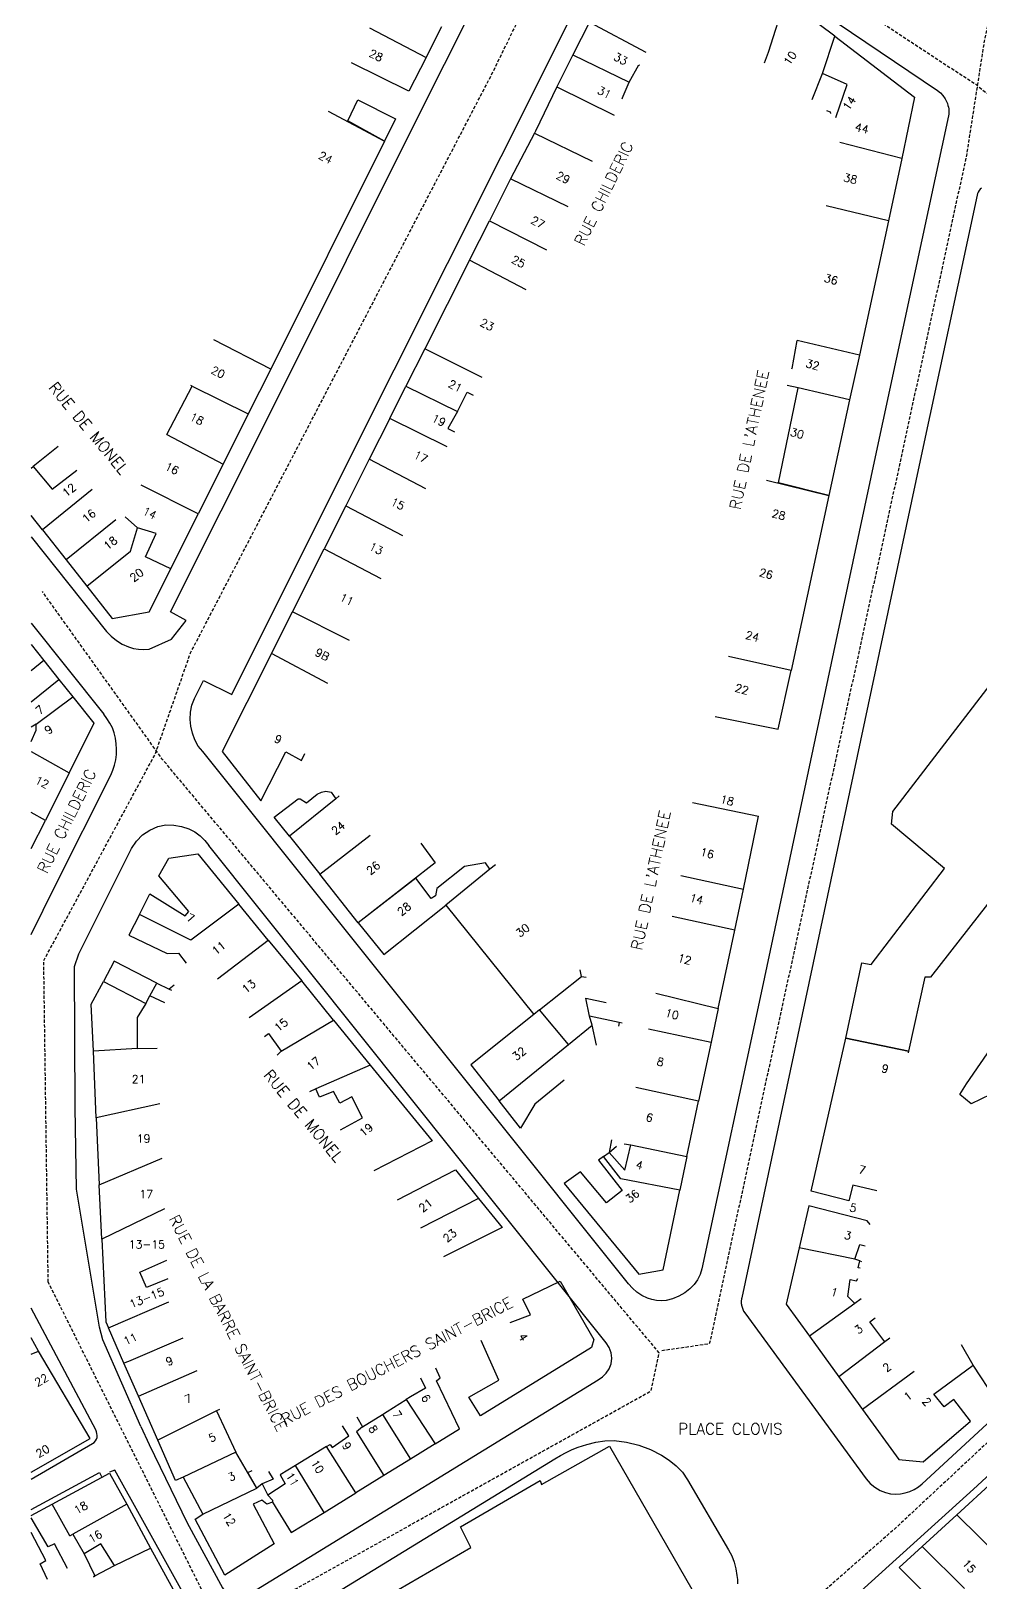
# Model space of a CAD drawing. Header units: millimetres. Extents: x 80999 to 82003, y 144000 to 145000.
# Drawn here: x 81000 to 81148.5, y 144618.6 to 144861 of the extents above; entities that cross this region are included whole.
import ezdxf
from ezdxf.enums import TextEntityAlignment as Align

# ---------------------------------------------------------------- set-up
doc = ezdxf.new("R2010")
doc.units = ezdxf.units.MM
doc.linetypes.add('DASHED', pattern=[0.75, 0.5, -0.25])
for name, color, linetype in [('W0001', 6, 'DASHED'), ('W0008', 7, 'CONTINUOUS'), ('W0100', 7, 'CONTINUOUS'), ('W0989', 7, 'CONTINUOUS'), ('W0991', 7, 'CONTINUOUS'), ('W1102', 7, 'CONTINUOUS')]:
    doc.layers.add(name, color=color, linetype=linetype)
doc.styles.get("Standard").update_dxf_attribs({"font": 'romans.shx', "width": 0.85})

msp = doc.modelspace()

# ---------------------------------------------------------------- linework, layer by layer
at = {"layer": 'W0001', "flags": 128}
for points in [[(81001.99, 144715.83), (81019.43, 144748.14), (81024.92, 144763.89), (81071.9, 144854.06), (81089.77, 144890.57), (81102.94, 144916.73), (81123.67, 144960.92)], [(81000.03, 144951.83), (81036.18, 144926.95), (81088.94, 144891.23), (81147.64, 144852.73), (81160.39, 144842.72), (81214.65, 144806.79), (81221.21, 144804.88), (81267.99, 144772.03), (81279.87, 144760.35), (81328.61, 144704.2), (81411.24, 144605.22), (81427.81, 144582.71), (81435.46, 144571), (81468.03, 144519.87), (81471.64, 144507.53)], [(81168.9, 144941.18), (81165.13, 144931.77), (81148.97, 144859.46), (81146.19, 144841.6), (81115.28, 144698.92), (81106.01, 144655.94), (81098.37, 144654.86)], [(81451.16, 144928.03), (81426.07, 144907.84), (81413.52, 144898.46), (81365.25, 144851.07), (81265.08, 144752.55), (81239.49, 144724.34), (81135.09, 144627.15), (81106.26, 144601.78), (81088.6, 144579.64), (81115.61, 144574.32), (81191.55, 144559.45), (81245.19, 144538.85), (81278.13, 144529.09), (81310.24, 144522.28), (81324.49, 144520.78), (81375.63, 144513.39), (81411.78, 144511.02), (81470.27, 144506.99), (81503.88, 144506.79), (81532.38, 144505.71), (81560.46, 144492.75), (81590.46, 144462.55), (81609.78, 144442.16), (81640.06, 144410.97), (81610.52, 144396.93), (81565.2, 144377.78), (81498.19, 144351.45), (81476.96, 144342.48), (81413.19, 144316.27), (81411.63, 144315.61)], [(81030.11, 144611.41), (81096.91, 144648.63), (81098.16, 144654.57), (81020.51, 144747.31), (81001.78, 144773.48)], [(81002.69, 144665.61), (81001.99, 144715.83)], [(81056.03, 144566.22), (81039.04, 144592.8), (81002.69, 144665.61)]]:
    msp.add_lwpolyline(points, dxfattribs=at)
at = {"layer": 'W0008'}
for p, q in [((81000, 144768.54), (81011.37, 144754.31)), ((81018.44, 144764.51), (81021.98, 144766.05)), ((81017.16, 144643.04), (81018.49, 144640.24))]:
    msp.add_line(p, q, dxfattribs=at)
for points in [[(81021.98, 144766.05), (81024.26, 144768.96), (81021.79, 144770.3), (81037.62, 144801.88), (81060.99, 144848.61), (81079.31, 144885.08), (81081.81, 144883.88)], [(81097.05, 144881.91), (81141.66, 144851.75), (81142.12, 144851.39), (81142.52, 144850.96), (81142.85, 144850.48), (81143.12, 144849.96), (81143.22, 144849.71), (81143.3, 144849.44), (81143.37, 144849.18), (81143.42, 144848.91), (81143.45, 144848.63), (81143.45, 144848.35), (81143.43, 144848.07), (81143.38, 144847.8), (81132.11, 144795.25), (81125.81, 144765.73), (81114.25, 144711.51), (81104.85, 144667.68), (81104.57, 144666.79), (81104.16, 144665.97), (81103.62, 144665.22), (81102.99, 144664.56), (81102.16, 144663.91), (81101.25, 144663.39), (81100.27, 144663.01), (81099.25, 144662.76), (81098.51, 144662.69), (81097.77, 144662.73), (81097.04, 144662.87), (81096.33, 144663.1), (81095.48, 144663.51), (81094.7, 144664.04), (81094, 144664.66), (81093.37, 144665.35), (81026.83, 144748.48)], [(81026.83, 144748.48), (81026.14, 144749.35), (81025.6, 144750.32), (81025.22, 144751.36), (81024.97, 144752.43), (81024.86, 144753.52), (81024.91, 144754.63), (81025.13, 144755.72), (81025.54, 144756.76), (81026.95, 144759.58), (81031.36, 144757.39), (81048.37, 144791.39), (81073.48, 144841.46), (81091.31, 144877.05), (81086.88, 144879.27)], [(81148.55, 144836.51), (81148.35, 144836.33), (81148.19, 144836.12), (81148.05, 144835.9), (81147.94, 144835.66), (81147.87, 144835.4), (81138.96, 144793.94), (81132.56, 144763.92), (81121.04, 144709.88), (81111.07, 144663.15), (81111.04, 144663), (81111.02, 144662.86), (81111.01, 144662.71), (81111, 144662.57), (81111, 144662.42), (81111.01, 144662.27), (81111.03, 144662.13), (81111.05, 144661.98), (81111.13, 144661.67), (81111.23, 144661.37), (81111.37, 144661.07), (81111.54, 144660.8), (81130.51, 144634.87), (81131.14, 144634.15), (81131.87, 144633.55), (81132.69, 144633.07), (81133.57, 144632.72), (81134.32, 144632.54), (81135.1, 144632.48), (81135.87, 144632.52), (81136.63, 144632.67), (81137.36, 144632.9), (81138.05, 144633.22), (81138.7, 144633.63), (81139.29, 144634.12), (81177.75, 144669.55)], [(81000, 144782.05), (81011.81, 144767.27), (81012.53, 144766.49), (81013.36, 144765.82), (81014.26, 144765.26), (81015.23, 144764.83), (81016.01, 144764.59), (81016.82, 144764.46), (81017.63, 144764.43), (81018.44, 144764.51)], [(81000, 144719.92), (81003.79, 144727.5), (81012.47, 144744.79), (81012.81, 144745.56), (81013.06, 144746.36), (81013.24, 144747.19), (81013.34, 144748.02), (81013.37, 144748.87), (81013.33, 144749.72), (81013.2, 144750.56), (81013, 144751.39), (81012.71, 144752.18), (81012.32, 144752.93), (81011.86, 144753.64), (81011.37, 144754.31)], [(81017.16, 144643.04), (81011.23, 144656.61), (81010.7, 144658.55), (81007.1, 144680.14), (81006.92, 144692.91), (81006.77, 144714.9), (81007.46, 144716.9), (81015.71, 144733.32), (81016.46, 144734.49), (81017.44, 144735.47), (81018.58, 144736.23), (81019.84, 144736.77), (81021.07, 144737.02), (81022.31, 144737.01), (81023.52, 144736.79), (81024.68, 144736.42), (81025.6, 144735.96), (81026.43, 144735.35), (81027.15, 144734.62), (81027.78, 144733.82)], [(81018.49, 144640.24), (81024.39, 144628.01), (81029.93, 144617.85), (81030.24, 144617.39), (81030.64, 144617), (81031.11, 144616.7), (81031.64, 144616.51), (81032.4, 144616.44), (81033.16, 144616.54), (81033.87, 144616.79), (81034.52, 144617.14), (81088.63, 144650.33), (81089.3, 144650.8), (81089.9, 144651.37), (81090.38, 144652.06), (81090.68, 144652.86), (81090.78, 144653.72), (81090.67, 144654.58), (81090.37, 144655.39), (81089.9, 144656.12), (81027.78, 144733.82)], [(81182.67, 144665.87), (81147.32, 144633.27), (81109.39, 144598.92)], [(81000, 144634.81), (81009.62, 144640.38), (81009.87, 144640.56), (81010.07, 144640.79), (81010.22, 144641.06), (81010.32, 144641.35), (81010.35, 144641.65), (81010.31, 144641.95), (81010.23, 144642.24), (81010.11, 144642.51), (81000, 144661.54)], [(81045.4, 144615.66), (81081.89, 144637.98), (81082.76, 144638.51), (81083.64, 144639.01), (81084.56, 144639.46), (81085.51, 144639.84), (81086.87, 144640.26), (81088.27, 144640.61), (81089.7, 144640.83), (81091.15, 144640.85), (81093.09, 144640.61), (81094.99, 144640.13), (81096.82, 144639.44), (81098.56, 144638.55), (81099.73, 144637.79), (81100.82, 144636.91), (81101.8, 144635.9), (81102.61, 144634.74), (81109.03, 144623.77), (81109.51, 144622.83), (81109.88, 144621.84), (81110.15, 144620.81), (81110.33, 144619.78), (81110.4, 144619.13), (81110.44, 144618.48)], [(81000, 144586.46), (81004.71, 144588.91), (81030.26, 144602.12), (81031.05, 144602.85), (81031.12, 144603.82), (81013.1, 144636.23), (81012.24, 144635.93)], [(81000, 144630.06), (81010.68, 144635.85), (81011.01, 144635.22)]]:
    msp.add_lwpolyline(points, dxfattribs=at)
at = {"layer": 'W0100'}
for p, q in [((81117.85, 144866.09), (81115.21, 144857.7)), ((81125.61, 144860.25), (81117.85, 144866.09)), ((81052.88, 144861.55), (81061.75, 144856.94)), ((81061.75, 144856.94), (81064.19, 144861.78)), ((81087.27, 144862.44), (81084.7, 144857.34)), ((81087.27, 144862.44), (81096.11, 144857.77)), ((81123.7, 144854.41), (81125.61, 144860.25)), ((81059.07, 144851.63), (81050.11, 144856.07)), ((81061.75, 144856.94), (81059.07, 144851.63)), ((81084.7, 144857.34), (81082.17, 144852.32)), ((81084.7, 144857.34), (81093.47, 144853.06)), ((81093.47, 144853.06), (81094.99, 144855.76)), ((81094.99, 144855.76), (81095.08, 144855.72)), ((81115.21, 144857.7), (81114.6, 144856.02)), ((81092.4, 144850.49), (81093.47, 144853.06)), ((81082.17, 144852.32), (81078.86, 144845.41)), ((81082.17, 144852.32), (81091.16, 144847.93)), ((81092.44, 144850.47), (81092.4, 144850.49)), ((81046.43, 144848.52), (81055.27, 144843.84)), ((81055.27, 144843.84), (81049.49, 144847)), ((81056.96, 144847.33), (81055.27, 144843.84)), ((81055.27, 144843.84), (81037.46, 144808.24)), ((81078.69, 144845.09), (81074.95, 144837.98)), ((81078.86, 144845.41), (81078.69, 144845.09)), ((81078.69, 144845.09), (81087.68, 144840.7)), ((81136.09, 144841.13), (81126.4, 144843.64)), ((81136.09, 144841.13), (81134.01, 144831.42)), ((81074.95, 144837.98), (81071.63, 144831.39)), ((81083.95, 144833.61), (81074.95, 144837.98)), ((81134.01, 144831.42), (81124.28, 144833.74)), ((81068.53, 144825.25), (81071.63, 144831.39)), ((81071.63, 144831.39), (81080.54, 144826.86)), ((81134.01, 144831.42), (81129.46, 144810.4)), ((81068.53, 144825.25), (81061.54, 144811.39)), ((81077.4, 144820.63), (81068.53, 144825.25)), ((81037.46, 144808.24), (81028.56, 144812.82)), ((81118.95, 144808.33), (81119.75, 144812.71)), ((81119.73, 144812.72), (81119.75, 144812.71)), ((81129.46, 144810.4), (81119.75, 144812.71)), ((81061.54, 144811.39), (81058.6, 144805.55)), ((81070.49, 144806.92), (81061.54, 144811.39)), ((81129.46, 144810.4), (81127.93, 144803.41)), ((81037.46, 144808.24), (81033.95, 144801.23)), ((81118.78, 144808.36), (81118.95, 144808.33)), ((81021.25, 144798.03), (81025.16, 144805.58)), ((81025.16, 144805.58), (81024.99, 144805.67)), ((81025.16, 144805.58), (81033.95, 144801.23)), ((81056.07, 144800.53), (81058.6, 144805.55)), ((81058.6, 144805.55), (81066.68, 144801.61)), ((81066.68, 144801.61), (81068.18, 144804.65)), ((81119.89, 144805.33), (81118.19, 144805.67)), ((81127.93, 144803.41), (81119.89, 144805.33)), ((81127.93, 144803.41), (81124.67, 144788.49)), ((81033.95, 144801.23), (81030.01, 144793.37)), ((81056.07, 144800.53), (81052.87, 144794.18)), ((81065.02, 144796.08), (81056.07, 144800.53)), ((81066.68, 144801.61), (81065.12, 144798.94)), ((81021.18, 144798.07), (81021.25, 144798.03)), ((81021.25, 144798.03), (81030.01, 144793.37)), ((81065.12, 144798.94), (81066.21, 144798.44)), ((81000, 144792.77), (81000.34, 144793.04)), ((81030.01, 144793.37), (81026.14, 144785.65)), ((81052.87, 144794.18), (81049.19, 144786.89)), ((81061.73, 144789.55), (81052.87, 144794.18)), ((81026.14, 144785.65), (81017.2, 144790.12)), ((81114.96, 144790.86), (81124.67, 144788.49)), ((81009.55, 144789.41), (81001.78, 144783.12)), ((81124.67, 144788.49), (81118.78, 144761.15)), ((81001.78, 144783.12), (81000, 144785.37)), ((81014.71, 144785.16), (81016.62, 144783.43)), ((81021.83, 144777.05), (81026.14, 144785.65)), ((81049.19, 144786.89), (81045.8, 144780.15)), ((81049.19, 144786.89), (81058.06, 144782.26)), ((81001.78, 144783.12), (81005.49, 144778.43)), ((81013.28, 144784.7), (81005.49, 144778.43)), ((81005.49, 144778.43), (81008.73, 144774.32)), ((81040.85, 144770.34), (81045.8, 144780.15)), ((81045.8, 144780.15), (81054.66, 144775.51)), ((81037.57, 144763.82), (81040.85, 144770.34)), ((81049.79, 144765.85), (81040.85, 144770.34)), ((81000, 144765.21), (81001.98, 144762.74)), ((81037.57, 144763.82), (81029.86, 144748.51)), ((81046.4, 144759.12), (81037.57, 144763.82)), ((81118.78, 144761.15), (81109.01, 144763.32)), ((81001.98, 144762.74), (81000, 144761.1)), ((81001.98, 144762.74), (81004.36, 144759.75)), ((81116.75, 144751.97), (81118.78, 144761.15)), ((81000, 144756.26), (81004.36, 144759.75)), ((81004.36, 144759.75), (81006.53, 144757.03)), ((81000.8, 144752.78), (81006.53, 144757.03)), ((81000.8, 144752.78), (81000, 144752.32)), ((81000, 144748.52), (81005.96, 144745.15)), ((81029.86, 144748.51), (81035.91, 144740.79)), ((81005.96, 144745.15), (81002.24, 144737.74)), ((81048.17, 144741.55), (81047.62, 144741.13)), ((81002.24, 144737.74), (81000, 144738.97)), ((81047.62, 144741.13), (81040.4, 144735.25)), ((81000, 144733.32), (81002.24, 144737.74)), ((81040.4, 144735.25), (81038.01, 144738.26)), ((81111.34, 144727), (81113.72, 144738.41)), ((81040.4, 144735.25), (81045.12, 144729.31)), ((81045.12, 144729.31), (81053.03, 144735.43)), ((81051.14, 144721.74), (81045.12, 144729.31)), ((81063.14, 144731.11), (81051.14, 144721.74)), ((81071.73, 144730.14), (81064.83, 144724.48)), ((81072.57, 144730.81), (81071.73, 144730.14)), ((81101.57, 144729.13), (81111.34, 144727)), ((81109.98, 144720.6), (81111.34, 144727)), ((81016.94, 144723.04), (81018.59, 144726.24)), ((81037.08, 144719.05), (81032.49, 144724.66)), ((81055.12, 144716.77), (81064.83, 144724.48)), ((81064.83, 144724.48), (81078.58, 144707.42)), ((81016.94, 144723.04), (81015.28, 144719.81)), ((81109.98, 144720.6), (81100.21, 144722.7)), ((81051.14, 144721.74), (81055.12, 144716.77)), ((81107.38, 144708.34), (81109.98, 144720.6)), ((81037.08, 144719.05), (81042.3, 144712.66)), ((81013.01, 144715.73), (81011.31, 144712.55)), ((81019.68, 144712.32), (81013.01, 144715.73)), ((81011.31, 144712.55), (81017.92, 144709.14)), ((81018.58, 144710.34), (81019.68, 144712.32)), ((81019.68, 144712.32), (81021.59, 144711.37)), ((81042.3, 144712.66), (81034.11, 144706.87)), ((81047.29, 144706.53), (81042.3, 144712.66)), ((81079.49, 144708.14), (81086.05, 144713.37)), ((81086.05, 144713.37), (81085.81, 144714.38)), ((81086.05, 144713.37), (81086.74, 144713.22)), ((81017.92, 144709.14), (81018.58, 144710.34)), ((81097.67, 144710.74), (81107.38, 144708.34)), ((81079.49, 144708.14), (81078.58, 144707.42)), ((81084.01, 144702.74), (81079.49, 144708.14)), ((81107.38, 144708.34), (81106.28, 144703.1)), ((81039.12, 144701.7), (81047.29, 144706.53)), ((81047.29, 144706.53), (81053.01, 144699.52)), ((81078.58, 144707.42), (81068.76, 144699.55)), ((81084.01, 144702.74), (81087.7, 144705.73)), ((81091.94, 144706.15), (81087.27, 144707.17)), ((81087.7, 144705.73), (81087.27, 144707.17)), ((81088.37, 144702.63), (81087.7, 144705.73)), ((81092.37, 144706.05), (81091.94, 144706.15)), ((81096.49, 144705.16), (81106.28, 144703.1)), ((81036.48, 144703.96), (81037.13, 144704.43)), ((81037.13, 144704.43), (81039.12, 144701.7)), ((81073.15, 144693.94), (81084.01, 144702.74)), ((81106.28, 144703.1), (81104.33, 144693.89)), ((81121.91, 144679.8), (81127.33, 144703.71)), ((81127.33, 144703.71), (81137.12, 144701.71)), ((81016.6, 144702.12), (81009.74, 144701.68)), ((81010.2, 144691.28), (81009.74, 144701.68)), ((81039.12, 144701.7), (81038.46, 144701.04)), ((81038.68, 144701.27), (81039.12, 144701.7)), ((81137.12, 144701.71), (81137.07, 144701.45)), ((81053.01, 144699.52), (81044.53, 144695.82)), ((81053.01, 144699.52), (81062.67, 144687.66)), ((81068.76, 144699.55), (81073.15, 144693.94)), ((81044.53, 144695.82), (81043.52, 144695.33)), ((81104.33, 144693.89), (81094.55, 144695.99)), ((81020.12, 144693.45), (81010.2, 144691.28)), ((81076.52, 144689.63), (81073.15, 144693.94)), ((81102.51, 144685.24), (81104.33, 144693.89)), ((81010.2, 144691.28), (81010.67, 144680.78)), ((81062.67, 144687.66), (81053.58, 144682.98)), ((81089.47, 144685.23), (81090.38, 144685.86)), ((81093.75, 144687.04), (81102.51, 144685.24)), ((81092.18, 144681.75), (81089.47, 144685.23)), ((81102.51, 144685.24), (81101.4, 144679.99)), ((81011.06, 144672.34), (81010.67, 144680.78)), ((81066.33, 144683.17), (81069.96, 144678.68)), ((81101.4, 144679.99), (81092.18, 144681.75)), ((81069.96, 144678.68), (81060.86, 144674.03)), ((81069.96, 144678.68), (81073.64, 144674.15)), ((81020.85, 144677.03), (81011.06, 144672.34)), ((81121.55, 144677.52), (81120.05, 144670.98)), ((81130.7, 144675.2), (81121.55, 144677.52)), ((81073.64, 144674.15), (81064.47, 144669.57)), ((81131.14, 144674.6), (81130.7, 144675.2)), ((81128.73, 144669.2), (81120.05, 144670.98)), ((81129.54, 144668.93), (81128.73, 144669.2)), ((81129.27, 144667.84), (81129.54, 144668.93)), ((81129.54, 144668.93), (81129.82, 144668.85)), ((81129.58, 144667.77), (81129.27, 144667.84)), ((81076.86, 144662.92), (81081.09, 144664.99)), ((81012.12, 144658.48), (81021.55, 144662.54)), ((81128.74, 144662.27), (81121.65, 144657.15)), ((81129.77, 144662.98), (81128.74, 144662.27)), ((81001.18, 144654.84), (81000, 144656.88)), ((81014.52, 144652.97), (81012.12, 144658.48)), ((81023.74, 144656.84), (81015.24, 144653.2)), ((81121.65, 144657.15), (81126.25, 144650.81)), ((81134.22, 144656.85), (81133.44, 144656.28)), ((81000, 144654.33), (81001.18, 144654.84)), ((81133.44, 144656.28), (81126.25, 144650.81)), ((81147.27, 144652.64), (81145.42, 144655.79)), ((81015.24, 144653.2), (81014.52, 144652.97)), ((81016.79, 144647.78), (81014.52, 144652.97)), ((81016.79, 144647.78), (81025.95, 144651.78)), ((81150.76, 144647.33), (81147.27, 144652.64)), ((81126.25, 144650.81), (81129.95, 144645.72)), ((81138.01, 144651.64), (81129.95, 144645.72)), ((81019.81, 144640.92), (81016.79, 144647.78)), ((81055.65, 144645.39), (81058.64, 144647.25)), ((81059.33, 144647.66), (81058.64, 144647.25)), ((81058.64, 144647.25), (81063.15, 144640.32)), ((81070.27, 144644.71), (81068.44, 144647.62)), ((81029.01, 144645.52), (81019.81, 144640.92)), ((81029.44, 144645.72), (81029.01, 144645.52)), ((81029.01, 144645.52), (81032.01, 144639.05)), ((81050.92, 144644.54), (81051.79, 144642.98)), ((81051.79, 144642.98), (81054.93, 144644.94)), ((81054.93, 144644.94), (81055.65, 144645.39)), ((81054.93, 144644.94), (81059.31, 144637.96)), ((81051.79, 144642.98), (81050.88, 144642.24)), ((81050.88, 144642.24), (81055.16, 144635.4)), ((81063.15, 144640.32), (81066.96, 144642.67)), ((81046.19, 144639.95), (81041.32, 144636.96)), ((81050.77, 144632.7), (81046.19, 144639.95)), ((81063.15, 144640.32), (81059.31, 144637.96)), ((81032.01, 144639.05), (81023.78, 144635.11)), ((81035.29, 144633.4), (81032.01, 144639.05)), ((81059.31, 144637.96), (81055.16, 144635.4)), ((81023.78, 144635.11), (81026.87, 144629.33)), ((81033.89, 144635.85), (81034.56, 144636.17)), ((81035.29, 144633.4), (81033.89, 144635.85)), ((81037.82, 144634.8), (81036.12, 144634.07)), ((81037.12, 144636.04), (81037.82, 144634.8)), ((81041.32, 144636.96), (81038.95, 144635.5)), ((81045.8, 144629.64), (81041.32, 144636.96)), ((81055.16, 144635.4), (81050.77, 144632.7)), ((81026.87, 144629.33), (81035.29, 144633.4)), ((81036.12, 144634.07), (81035.29, 144633.4)), ((81036.12, 144634.07), (81036.99, 144632.31)), ((81045.8, 144629.64), (81050.77, 144632.7)), ((81150.4, 144634.47), (81144.71, 144629.27)), ((81000, 144629.15), (81003.29, 144630.9)), ((81006.04, 144625.95), (81003.29, 144630.9)), ((81014.95, 144630.91), (81006.52, 144626.24)), ((81014.95, 144630.91), (81018.69, 144624.06)), ((81037.75, 144631.22), (81040.65, 144626.47)), ((81040.65, 144626.47), (81045.8, 144629.64)), ((81144.71, 144629.27), (81139.28, 144624.3)), ((81151.82, 144622.22), (81144.71, 144629.27)), ((81002.33, 144622.13), (81000, 144626.47)), ((81006.04, 144625.95), (81006.52, 144626.24)), ((81006.52, 144626.24), (81008.29, 144623.15)), ((81013.03, 144621.35), (81018.69, 144624.06)), ((81018.69, 144624.06), (81023.34, 144615.53)), ((81139.28, 144624.3), (81135.69, 144621.01)), ((81139.28, 144624.3), (81145.91, 144617.76)), ((81001.42, 144621.58), (81002.33, 144622.13)), ((81002.6, 144619.15), (81001.42, 144621.58)), ((81135.69, 144621.01), (81142.78, 144613.95))]:
    msp.add_line(p, q, dxfattribs=at)
for points in [[(81125.61, 144860.25), (81138.1, 144850.72), (81136.09, 144841.13)], [(81122.11, 144850.34), (81123.7, 144854.41)], [(81125.79, 144847.53), (81127.54, 144852.68), (81123.7, 144854.41)], [(81049.49, 144847), (81051.06, 144850.29), (81056.96, 144847.33)], [(81124.34, 144848.65), (81124.89, 144848.41), (81124.96, 144848.17)], [(81068.18, 144804.65), (81069.11, 144804.19)], [(81124.67, 144788.49), (81116.8, 144790.49), (81119.89, 144805.33)], [(81004.23, 144796.14), (81000.34, 144793.04)], [(81000.34, 144793.04), (81003.33, 144789.47), (81007.16, 144792.44)], [(81008.73, 144774.32), (81015.56, 144779.78), (81016.62, 144783.43)], [(81021.83, 144777.05), (81017.88, 144778.91), (81019.54, 144782.56), (81016.62, 144783.43)], [(81008.73, 144774.32), (81012.7, 144769.29), (81018.46, 144770.32), (81021.83, 144777.05)], [(81118.78, 144761.15), (81109.01, 144763.32)], [(81149.47, 144724.67), (81140.57, 144713.27), (81139.72, 144713.27), (81137.12, 144701.71), (81127.33, 144703.71), (81129.85, 144715.5), (81131.29, 144715.2), (81142.77, 144730.2), (81134.49, 144737.14), (81134.71, 144739.11), (81152.67, 144762.53)], [(81006.53, 144757.03), (81009.81, 144752.91), (81005.96, 144745.15)], [(81106.95, 144753.99), (81116.75, 144751.97)], [(81000, 144750.04), (81000.8, 144751.83), (81000.8, 144752.78)], [(81035.91, 144740.79), (81039.82, 144748.43), (81042.25, 144747.08), (81042.82, 144748.18)], [(81038.01, 144738.26), (81041.76, 144741.12), (81042.06, 144741.11), (81043.07, 144740.5), (81044.72, 144741.83), (81045.4, 144742.13), (81046.1, 144742.28), (81046.89, 144742.13), (81047.62, 144741.13)], [(81045.12, 144729.31), (81053.03, 144735.44)], [(81060.95, 144734.17), (81063.14, 144731.11)], [(81020, 144729.06), (81021.55, 144731.81), (81026.08, 144732.49), (81032.49, 144724.66)], [(81071.73, 144730.14), (81071.05, 144731.09), (81067.74, 144730.53), (81063.43, 144727.09), (81063.23, 144725.96), (81062.55, 144725.52), (81060.13, 144728.72), (81051.14, 144721.74)], [(81018.59, 144726.24), (81024.07, 144722.84), (81024.65, 144723.49), (81020, 144729.06)], [(81032.49, 144724.66), (81024.97, 144719.03), (81016.94, 144723.04)], [(81015.28, 144719.81), (81021.3, 144716.96), (81023.07, 144716.97), (81024.26, 144715.41)], [(81029.13, 144712.97), (81037.08, 144719.05)], [(81149.97, 144694.93), (81146.93, 144693.47), (81145.18, 144694.92), (81146.23, 144696.57), (81159.89, 144716.47)], [(81009.74, 144701.68), (81009.42, 144709.01), (81011.31, 144712.55)], [(81020.89, 144709.26), (81018.58, 144710.34)], [(81022.37, 144711.97), (81021.59, 144711.37)], [(81021.59, 144711.37), (81021.93, 144711.2)], [(81087.27, 144707.17), (81086.69, 144709.98), (81089.9, 144709.3)], [(81017.92, 144709.14), (81016.6, 144706.94), (81016.6, 144702.12)], [(81091.94, 144706.15), (81091.83, 144705.59)], [(81016.6, 144702.12), (81019.73, 144702.14)], [(81048.35, 144689.41), (81051.82, 144691.26), (81050.16, 144694.53), (81048.29, 144693.54), (81047.29, 144695.39), (81045.08, 144694.51), (81044.53, 144695.82)], [(81083.35, 144697.13), (81078.76, 144693.38), (81076.52, 144689.63)], [(81090.72, 144687.82), (81090.38, 144685.86)], [(81090.38, 144685.86), (81092.81, 144683.12), (81093.75, 144687.04)], [(81090.38, 144685.86), (81091.52, 144686.82)], [(81092.7, 144687.2), (81093.75, 144687.04)], [(81010.67, 144680.78), (81020.5, 144684.97)], [(81083.35, 144681.01), (81094.98, 144666.86), (81098.79, 144667.53), (81101.4, 144679.99), (81092.18, 144681.75), (81089.47, 144685.23), (81088.7, 144684.68), (81092.37, 144679.94), (81089.93, 144678.01), (81085.9, 144682.86), (81083.35, 144681.01)], [(81057.28, 144678.44), (81066.33, 144683.17)], [(81132.18, 144679.88), (81128.45, 144680.73), (81127.83, 144678.32), (81121.91, 144679.8)], [(81011.06, 144672.34), (81011.7, 144659.39), (81012.12, 144658.48)], [(81128.73, 144669.2), (81129.54, 144671.48), (81130.38, 144671.27)], [(81021.38, 144666.1), (81018.07, 144664.76), (81017.02, 144667.16), (81021.23, 144669.02)], [(81120.05, 144670.98), (81118.03, 144662.14), (81121.65, 144657.15)], [(81081.09, 144664.99), (81082.72, 144665.78), (81087.95, 144656.65), (81087.62, 144655.38), (81070.27, 144644.71)], [(81128.74, 144662.27), (81127.65, 144663.37), (81128.01, 144666.02), (81129, 144665.83), (81129.22, 144666.19)], [(81074.89, 144659.32), (81078.08, 144660.5), (81076.86, 144662.92)], [(81133.44, 144656.28), (81131.09, 144659.41), (81131.92, 144660.02)], [(81000, 144635.91), (81009.22, 144641.19), (81001.18, 144654.84)], [(81068.44, 144647.62), (81073.1, 144650.27), (81070.34, 144656.49)], [(81066.96, 144642.67), (81063.35, 144650.19), (81063.94, 144650.65), (81063.26, 144652.14)], [(81146.81, 144643.86), (81144.25, 144647.29), (81142.72, 144646.13), (81141.12, 144648.08), (81147.27, 144652.64)], [(81060.88, 144650.67), (81061.67, 144649.04), (81059.33, 144647.66)], [(81129.95, 144645.72), (81135.64, 144637.87), (81139.45, 144637.53), (81146.81, 144643.86)], [(81049.67, 144641.57), (81048.67, 144643.15)], [(81023.78, 144635.11), (81022.6, 144634.59), (81019.81, 144640.92)], [(81046.19, 144639.95), (81046.74, 144640.22), (81047.07, 144639.79), (81049.67, 144641.57)], [(81054.19, 144615.72), (81068.75, 144624.15), (81067.1, 144627.38), (81079.57, 144634.63), (81079.79, 144633.98), (81090.39, 144640)], [(81090.39, 144640), (81106.23, 144612.46)], [(81003.29, 144630.9), (81012.29, 144635.75), (81014.95, 144630.91)], [(81038.95, 144635.5), (81039.71, 144634.09), (81036.99, 144632.31)], [(81036.99, 144632.31), (81037.73, 144631.56), (81037.75, 144631.22)], [(81037.75, 144631.22), (81036.86, 144630.92), (81036.09, 144631.55), (81034.72, 144630.9), (81037.98, 144624.7)], [(81005.68, 144620.85), (81003.69, 144624.73), (81002.7, 144624.25), (81000, 144628.78)], [(81037.98, 144624.7), (81030.3, 144619.82), (81025.67, 144628.57), (81026.87, 144629.33)], [(81013.03, 144621.35), (81010.89, 144624.73), (81008.29, 144623.15)], [(81008.29, 144623.15), (81009.99, 144619.7), (81009.75, 144619.56)], [(81009.75, 144619.56), (81009.99, 144619.7), (81013.03, 144621.35)]]:
    msp.add_lwpolyline(points, dxfattribs=at)
at = {"layer": 'W1102'}
msp.add_lwpolyline([(81103.4, 144740.55), (81113.72, 144738.41)], dxfattribs=at)

# ---------------------------------------------------------------- texts
at = {"layer": 'W0989'}
for s, rotation, p in [('RUE CHILDERIC', 63.9, (81089.51, 144835.65)), ("RUE DE L'ATHENEE", 78.3, (81112.25, 144797.19)), ('RUE DE MONEL', 309.7654, (81009.02, 144799.01)), ('RUE CHILDERIC', 63.9, (81005.58, 144737.63)), ("RUE DE L'ATHENEE", 78.3, (81096.87, 144728.39)), ('RUE DE MONEL', 309.7654, (81042.61, 144691.58)), ('RUE DE LA BARRE SAINT-BRICE', 297, (81030.79, 144659.21)), ('RUE DES BOUCHERS SAINT-BRICE', 27.4661, (81057.2, 144653.3))]:
    msp.add_text(s, height=1.75, rotation=rotation, dxfattribs=at).set_placement(p, align=Align.MIDDLE)
msp.add_text('PLACE CLOVIS', height=1.75, dxfattribs=at).set_placement((81109.31, 144642.68), align=Align.MIDDLE)
at = {"layer": 'W0991'}
for s, rotation, p in [('28', 333.613, (81053.93, 144857.24)), ('10', 55.7071, (81118.63, 144856.82)), ('33', 332.6597, (81092.16, 144856.7)), ('31', 332.7206, (81089.61, 144851.45)), ('14', 55.6319, (81127.9, 144849.77)), ('44', 346.8028, (81129.87, 144845.85)), ('24', 333.5894, (81046.04, 144841.27)), ('29', 332.86, (81083.17, 144838.14)), ('38', 347.1443, (81128.06, 144837.99)), ('27', 332.9366, (81079.22, 144831.17)), ('25', 332.9905, (81076.18, 144825.03)), ('36', 344.7435, (81125.04, 144822.26)), ('23', 333.0557, (81071.27, 144815.18)), ('32', 344.8457, (81122.16, 144808.92)), ('20', 333.5577, (81029.23, 144807.75)), ('21', 333.1075, (81066.31, 144805.59)), ('18', 333.5527, (81025.92, 144800.46)), ('19', 333.1305, (81063.74, 144800.23)), ('30', 344.9043, (81119.74, 144798.2)), ('17', 333.1541, (81060.93, 144794.52)), ('16', 333.5458, (81022.02, 144792.71)), ('12', 38.7925, (81005.94, 144789.34)), ('15', 333.1814, (81057.33, 144787.19)), ('16', 38.7907, (81009.05, 144785.3)), ('14', 333.5293, (81018.55, 144785.73)), ('28', 344.9585, (81116.86, 144785.49)), ('18', 38.7868, (81012.42, 144781.07)), ('13', 333.2034, (81053.95, 144780.2)), ('20', 38.7751, (81016.51, 144776.07)), ('26', 344.997, (81114.88, 144776.26)), ('11', 333.2308, (81049.35, 144772.25)), ('24', 345.0333, (81112.76, 144766.49)), ('9B', 333.2744, (81045.52, 144763.66)), ('22', 345.06, (81111.11, 144758.23)), ('7', 39.0884, (81001.36, 144754.99)), ('9', 39.364, (81002.76, 144751.92)), ('9', 334.0542, (81038.62, 144750.41)), ('12', 334.271, (81001.73, 144743.69)), ('18', 345.1078, (81108.8, 144740.86)), ('24', 38.6708, (81048.02, 144736.53)), ('16', 345.121, (81105.68, 144732.61)), ('26', 38.6488, (81053.49, 144730.31)), ('28', 38.6398, (81058.31, 144723.9)), ('14', 345.13, (81104.03, 144725.45)), ('7', 334.505, (81024.96, 144722.47)), ('30', 38.6328, (81076.84, 144720.56)), ('11', 38.6895, (81029.36, 144717.78)), ('12', 345.1404, (81102.16, 144716.04)), ('13', 38.6901, (81034.05, 144711.82)), ('10', 345.1479, (81100.18, 144707.48)), ('15', 38.6904, (81039.09, 144705.79)), ('17', 38.6906, (81044.13, 144699.75)), ('32', 38.6232, (81076.29, 144701.3)), ('8', 345.1533, (81098.36, 144700.02)), ('9', 345.6572, (81133.48, 144698.95)), ('6', 345.1663, (81096.65, 144691.31)), ('19', 38.6904, (81052.38, 144689.39)), ('4', 345.2, (81095.12, 144683.9)), ('7', 345.6116, (81129.92, 144683.14)), ('21', 38.6894, (81061.67, 144677.59)), ('36', 38.6377, (81094, 144679.04)), ('5', 345.576, (81128.5, 144677.22)), ('23', 38.6889, (81065.45, 144672.88)), ('3', 345.5399, (81127.66, 144672.91)), ('13-15', 21.8672, (81018.1, 144663.16)), ('1', 344.9778, (81125.55, 144664.03)), ('11', 24.0928, (81015.53, 144656.74)), ('4', 302.0262, (81076.91, 144657.03)), ('3', 37.2229, (81129.35, 144658.23)), ('9', 24.1564, (81021.64, 144653.28)), ('2', 37.324, (81133.76, 144652.29)), ('22', 29.7423, (81001.62, 144650.31)), ('7', 24.1733, (81024.56, 144647.36)), ('6', 301.9705, (81061.73, 144647.46)), ('1', 37.4427, (81137.05, 144647.8)), ('2', 312.1374, (81140, 144646.94)), ('7', 301.9577, (81057.22, 144644.9)), ('5', 24.183, (81028.32, 144641.34)), ('8', 301.9438, (81053.48, 144642.62)), ('20', 29.583, (81001.82, 144639.2)), ('9', 301.9261, (81049.35, 144640)), ('10', 301.9019, (81044.77, 144636.81)), ('3', 24.1967, (81031.35, 144635.24)), ('11', 301.8644, (81040.85, 144634.8)), ('18', 29.7949, (81007.79, 144630.37)), ('12', 301.5586, (81030.97, 144628.58)), ('16', 29.2493, (81010.04, 144625.88)), ('15', 312.3318, (81146.62, 144621.22))]:
    msp.add_text(s, height=1.25, rotation=rotation, dxfattribs=at).set_placement(p, align=Align.MIDDLE)
for s, p in [('21', (81016.81, 144697.32)), ('19', (81017.59, 144688.03)), ('17', (81018, 144679.37)), ('13-15', (81018.1, 144671.5))]:
    msp.add_text(s, height=1.25, dxfattribs=at).set_placement(p, align=Align.MIDDLE)

doc.saveas('drawing.dxf')
